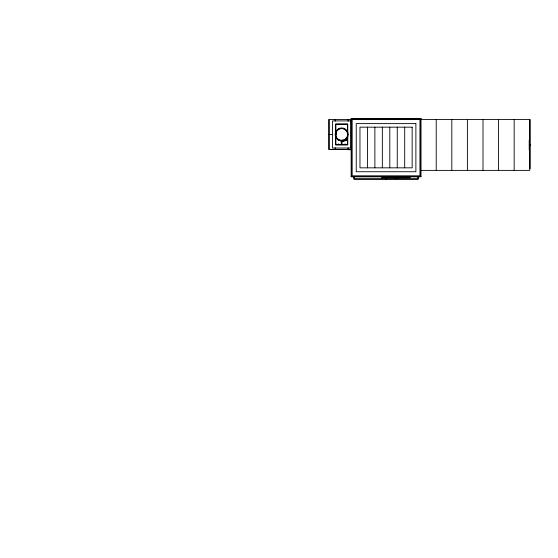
<?xml version="1.0" encoding="UTF-8"?>
<svg xmlns="http://www.w3.org/2000/svg" width="558" height="558" viewBox="0 0 558 558"><rect width="100%" height="100%" fill="white"/><g stroke="black" fill="none" stroke-linecap="round" stroke-linejoin="round"><path stroke-width="0.84" d="M346.609 139.709L347.411 139.709L342.486 141.223M347.411 139.918L346.609 139.918M342.026 140.546L341.301 140.546M341.663 141.021L342.103 140.965L341.224 141.021L341.663 140.546M351.149 118.868L420.969 118.868M351.359 119.545L328.85 119.545L328.85 149.509L351.303 149.509M420.627 119.545L530.1 119.545L530.1 168.753M329.122 134.457L332.61 134.457M529.221 139.884L529.221 150.046M341.224 140.546L342.103 140.546M529.556 144.557L529.967 144.557L529.967 145.373L529.556 145.373M529.556 144.675L529.967 144.675M529.556 144.961L529.967 144.961M529.556 145.254L529.967 145.254M351.359 149.37L329.122 149.37L329.122 119.545M348.101 149.711L351.359 149.711M420.627 170.385L529.758 170.385L529.758 119.545M351.149 176.481L420.969 176.481M394.931 177.228L384.539 177.367M397.429 177.228L408.595 177.228M382.502 177.367L409.956 177.367M394.471 178.379L397.847 178.379M514.169 119.545L514.169 170.385M498.58 119.545L498.58 170.385M482.991 119.545L482.991 170.385M467.402 119.545L467.402 170.385M451.813 119.545L451.813 170.385M436.223 119.545L436.223 170.385M420.627 118.868L420.627 176.481M418.256 176.823L418.256 179.195L353.863 179.195L353.863 176.823M417.921 176.823L417.921 178.853L354.204 178.853L354.204 176.823M409.956 176.823L409.956 177.702L382.502 177.702C380.165 178.602 383.311 176.872 382.502 176.823M407.242 177.228L407.242 177.702M404.703 127.168L404.703 167.839M397.247 127.168L397.247 167.839M389.791 127.168L389.791 167.839M386.227 176.823L386.227 178.853M385.892 176.823L385.892 178.853M385.215 177.228L385.215 177.702M382.335 127.168L382.335 167.839M374.878 127.168L374.878 167.839M367.422 127.168L367.422 167.839M351.491 118.868L351.491 176.481M348.101 119.545L348.101 121.205M348.101 147.717L348.101 149.37M347.76 133.195L347.76 123.953L335.56 123.953L335.56 144.961L347.76 144.961L347.76 135.72M347.425 132.762L347.425 124.288L335.902 124.288L335.902 132.762M347.425 135.992L347.425 144.627L335.902 144.627L335.902 136.152M345.053 143.825L345.053 144.613M338.274 143.825L338.274 144.613M335.225 119.545L335.225 121.205M335.225 147.717L335.225 149.37M343.156 140.023A5.761 5.761 0 0 1 341.663 140.218M347.285 139.305L342.368 140.839L342.605 141.599L347.529 140.079L347.285 139.319M420.969 118.526L351.149 118.526L351.149 176.823L420.969 176.823L420.969 118.526M419.951 119.545L352.168 119.545L352.168 175.805L419.951 175.805L419.951 119.545M350.815 120.905L332.512 120.905L332.512 148.016L350.815 148.016L350.815 120.905M415.884 123.611L356.234 123.611L356.234 171.738L415.884 171.738L415.884 123.611M412.16 127.168L359.966 127.168L359.966 167.839L412.16 167.839L412.16 127.168M336.174 133.781L335.63 133.781L335.63 135.134L336.174 135.134L336.174 133.781M342.054 140.421L341.273 140.421L341.259 143.811L342.068 143.811L342.068 140.421M338.678 139.626A5.964 5.964 0 0 0 347.627 134.457A5.964 5.964 0 0 0 338.678 129.296A5.964 5.964 0 0 0 338.678 139.626M338.378 140.142A6.563 6.563 0 0 0 348.227 134.457A6.563 6.563 0 0 0 338.378 128.772A6.563 6.563 0 0 0 338.378 140.142M338.58 139.849A6.166 6.166 0 0 0 347.829 134.506A6.166 6.166 0 0 0 338.58 129.163A6.166 6.166 0 0 0 338.58 139.849"/></g></svg>
